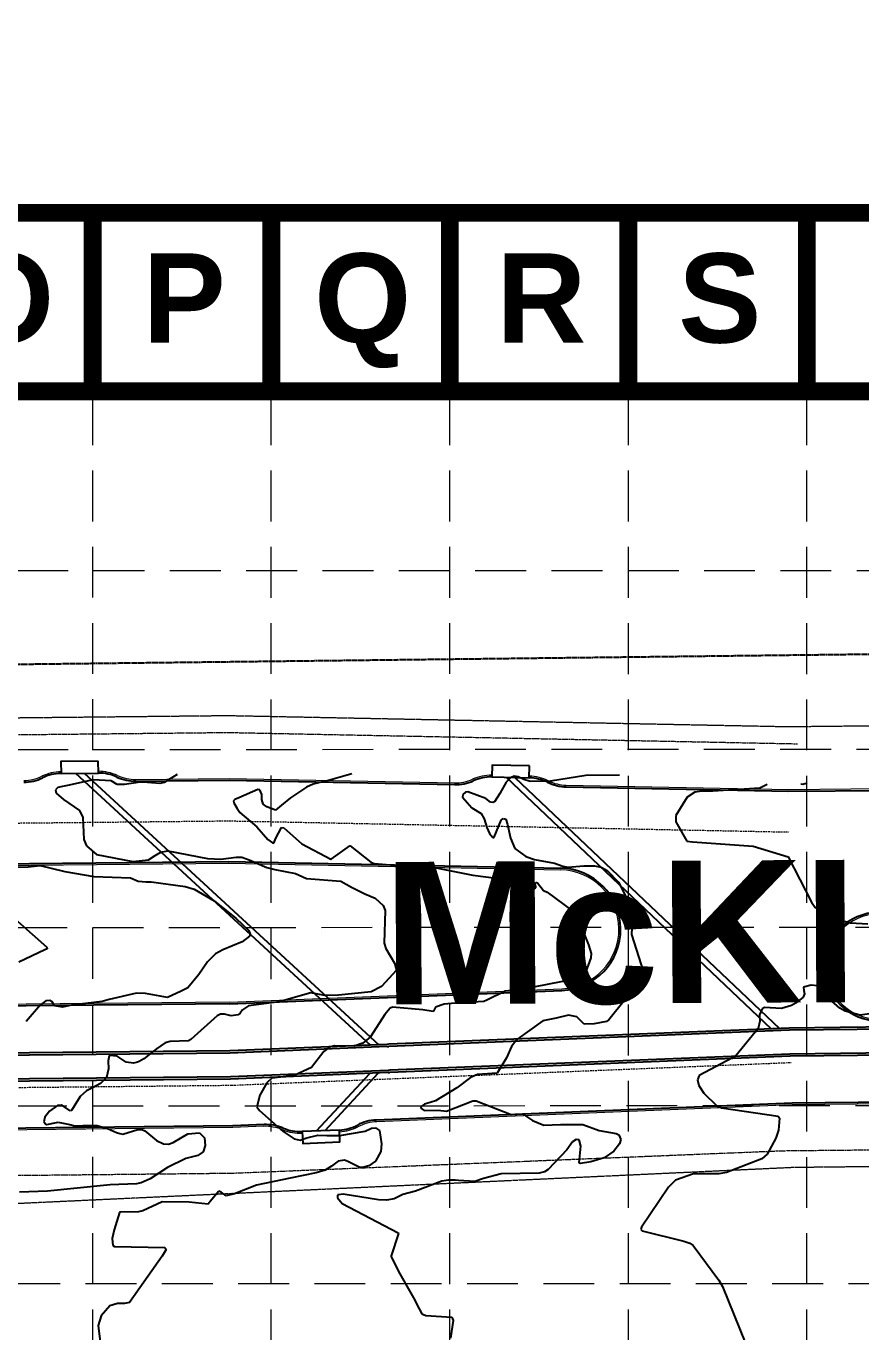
# Model space of a CAD drawing. Header units: inches. Extents: x 2520351 to 2523325, y 7106287 to 7111535.
# Drawn here: x 2521443 to 2521689.2, y 7109329 to 7109714.2 of the extents above; entities that cross this region are included whole.
import ezdxf
from ezdxf.enums import TextEntityAlignment as Align

# ---------------------------------------------------------------- set-up
doc = ezdxf.new("R2010")
doc.units = ezdxf.units.IN
doc.header["$MEASUREMENT"] = 0
for name, pattern in [('DASHED', [0.75, 0.5, -0.25]), ('DASHEDX2', [1.5, 1, -0.5]), ('HIDDEN', [0.375, 0.25, -0.125]), ('Xbndy-SC$0$HIDDEN', [0.375, 0.25, -0.125]), ('Xbndy-SC$0$HIDDEN2', [0.1875, 0.125, -0.0625]), ('Xbndy-SC$0$PHANTOM2', [1.25, 0.625, -0.125, 0.125, -0.125, 0.125, -0.125]), ('Xpav-ex-sc2$0$DASHED', [0.75, 0.5, -0.25])]:
    doc.linetypes.add(name, pattern=pattern)
for name, color, linetype in [('BASE', 7, 'Continuous'), ('CONTOURS', 35, 'Continuous'), ('GRID', 254, 'DASHED'), ('MATCH LINE', 252, 'DASHEDX2'), ('Xbndy-SC$0$ESMT-EX2', 7, 'Xbndy-SC$0$HIDDEN'), ('Xpav-ex-sc2$0$EX-FOC', 251, 'Continuous'), ('XPAV-sc1$0$p-foc', 11, 'Continuous'), ('xstm-SC1-ex$0$EX-STM-INLET', 14, 'Continuous'), ('xstm-SC1-ex$0$EX-STM-LINE', 14, 'Continuous')]:
    doc.layers.add(name, color=color, linetype=linetype)
for name, color, linetype, lineweight in [('Xbndy-SC$0$ESMT-EX1', 252, 'Xbndy-SC$0$HIDDEN2', 0), ('Xbndy-SC$0$ROW-EX', 5, 'Xbndy-SC$0$PHANTOM2', 0), ('Xpav-ex-sc2$0$EX-BOC', 251, 'Continuous', 0), ('Xpav-ex-sc2$0$EX-REC-INLET', 251, 'Continuous', 0), ('Xpav-ex-sc2$0$EX-STRIPES', 251, 'Xpav-ex-sc2$0$DASHED', 0)]:
    doc.layers.add(name, color=color, linetype=linetype, lineweight=lineweight)
doc.styles.add('MATCHLINE', font='ARIALBD.TTF')
doc.styles.get("Standard").update_dxf_attribs({"font": 'ARIALBD.TTF'})

msp = doc.modelspace()

# ---------------------------------------------------------------- linework, layer by layer
at = {"layer": 'BASE', "color": 9}
msp.add_line((2520673.05, 7109606.44), (2522673.45, 7109606.44), dxfattribs=at)
at = {"layer": 'BASE', "const_width": 5.26}
for points in [[(2522726.09, 7106289.98), (2522726.09, 7109659.08), (2520620.41, 7109659.08), (2520620.41, 7106289.98)], [(2522673.45, 7106342.62), (2522673.45, 7109606.44), (2520673.05, 7109606.44), (2520673.05, 7106342.62)]]:
    msp.add_lwpolyline(points, close=True, dxfattribs=at)
for points in [[(2521462.68, 7109659.08), (2521462.68, 7109606.44)], [(2521515.32, 7109659.08), (2521515.32, 7109606.44)], [(2521567.97, 7109659.08), (2521567.97, 7109606.44)], [(2521620.61, 7109659.08), (2521620.61, 7109606.44)], [(2521673.25, 7109659.08), (2521673.25, 7109606.44)]]:
    msp.add_lwpolyline(points, dxfattribs=at)
at = {"layer": 'CONTOURS'}
for p, q in [((2521539.1, 7109493.64, 726), (2521532.9, 7109491.83, 726)), ((2521453.72, 7109489.9, 727), (2521452.37, 7109489.58, 727)), ((2521455.22, 7109490.12, 727), (2521453.72, 7109489.9, 727)), ((2521462.8, 7109491.82, 727), (2521455.22, 7109490.12, 727)), ((2521468.11, 7109491.53, 727), (2521462.8, 7109491.82, 727)), ((2521469.91, 7109490.48, 727), (2521468.11, 7109491.53, 727)), ((2521472.09, 7109490.48, 727), (2521469.91, 7109490.48, 727)), ((2521476.63, 7109491.12, 727), (2521472.09, 7109490.48, 727)), ((2521478.84, 7109491, 727), (2521476.63, 7109491.12, 727)), ((2521482.42, 7109490.72, 727), (2521478.84, 7109491, 727)), ((2521483.71, 7109491.07, 727), (2521482.42, 7109490.72, 727)), ((2521487.55, 7109493.38, 727), (2521483.71, 7109491.07, 727)), ((2521525.74, 7109489.71, 726), (2521521.02, 7109486.56, 726)), ((2521527.72, 7109490.6, 726), (2521525.74, 7109489.71, 726)), ((2521532.9, 7109491.83, 726), (2521527.72, 7109490.6, 726)), ((2521584.62, 7109491.17, 725), (2521582.76, 7109487.8, 725)), ((2521585.84, 7109492.44, 725), (2521584.62, 7109491.17, 725)), ((2521586.92, 7109492.92, 725), (2521585.84, 7109492.44, 725)), ((2521588.09, 7109492.74, 725), (2521586.92, 7109492.92, 725)), ((2521589.82, 7109491.94, 725), (2521588.09, 7109492.74, 725)), ((2521591.62, 7109491.36, 725), (2521589.82, 7109491.94, 725)), ((2521597.62, 7109491.46, 725), (2521591.62, 7109491.36, 725)), ((2521608.05, 7109493.06, 725), (2521597.62, 7109491.46, 725)), ((2521617.97, 7109493.22, 725), (2521608.05, 7109493.06, 725)), ((2521661.51, 7109490.45, 724), (2521659.34, 7109489.41, 724)), ((2521672.05, 7109490.42, 724), (2521671.43, 7109490.53, 724)), ((2521673.01, 7109490.77, 724), (2521672.05, 7109490.42, 724)), ((2521673.1, 7109490.94, 724), (2521673.01, 7109490.77, 724)), ((2521452.37, 7109489.58, 727), (2521451.66, 7109488.89, 727)), ((2521451.66, 7109488.89, 727), (2521451.94, 7109487.93, 727)), ((2521451.94, 7109487.93, 727), (2521454.1, 7109486, 727)), ((2521454.1, 7109486, 727), (2521458.77, 7109482.75, 727)), ((2521504.56, 7109486.03, 726), (2521504.16, 7109485.6, 726)), ((2521505.78, 7109486.51, 726), (2521504.56, 7109486.03, 726)), ((2521511.4, 7109489, 726), (2521505.78, 7109486.51, 726)), ((2521511.96, 7109488.84, 726), (2521511.4, 7109489, 726)), ((2521512.5, 7109487.55, 726), (2521511.96, 7109488.84, 726)), ((2521512.57, 7109485.98, 726), (2521512.5, 7109487.55, 726)), ((2521512.96, 7109484.67, 726), (2521512.57, 7109485.98, 726)), ((2521521.02, 7109486.56, 726), (2521518.29, 7109484.31, 726)), ((2521571.82, 7109487.5, 725), (2521571.7, 7109486.76, 725)), ((2521571.7, 7109486.76, 725), (2521574.44, 7109483.54, 725)), ((2521572.61, 7109488.15, 725), (2521571.82, 7109487.5, 725)), ((2521573.32, 7109488.3, 725), (2521572.61, 7109488.15, 725)), ((2521578.6, 7109486.36, 725), (2521573.32, 7109488.3, 725)), ((2521579.98, 7109485.28, 725), (2521578.6, 7109486.36, 725)), ((2521582.76, 7109487.8, 725), (2521581.16, 7109485.34, 725)), ((2521637.94, 7109486.67, 724), (2521634.63, 7109481.35, 724)), ((2521640.25, 7109488.15, 724), (2521637.94, 7109486.67, 724)), ((2521642.31, 7109488.49, 724), (2521640.25, 7109488.15, 724)), ((2521645.54, 7109488.49, 724), (2521642.31, 7109488.49, 724)), ((2521659.34, 7109489.41, 724), (2521645.54, 7109488.49, 724)), ((2521458.77, 7109482.75, 727), (2521459.77, 7109480.69, 727)), ((2521504.16, 7109485.6, 726), (2521504.26, 7109485.02, 726)), ((2521504.26, 7109485.02, 726), (2521505.31, 7109483.34, 726)), ((2521505.31, 7109483.34, 726), (2521506.03, 7109482.2, 726)), ((2521506.03, 7109482.2, 726), (2521511.09, 7109478, 726)), ((2521514.03, 7109483.82, 726), (2521512.96, 7109484.67, 726)), ((2521516.54, 7109482.89, 726), (2521514.03, 7109483.82, 726)), ((2521518.29, 7109484.31, 726), (2521516.54, 7109482.89, 726)), ((2521574.44, 7109483.54, 725), (2521577.2, 7109481.9, 725)), ((2521580.64, 7109485.12, 725), (2521579.98, 7109485.28, 725)), ((2521581.16, 7109485.34, 725), (2521580.64, 7109485.12, 725)), ((2521459.77, 7109480.69, 727), (2521460.03, 7109474.2, 727)), ((2521577.2, 7109481.9, 725), (2521578.14, 7109480.37, 725)), ((2521578.14, 7109480.37, 725), (2521578.84, 7109477.73, 725)), ((2521581.08, 7109474.88, 725), (2521583.06, 7109479.91, 725)), ((2521583.06, 7109479.91, 725), (2521583.66, 7109480.42, 725)), ((2521583.66, 7109480.42, 725), (2521584.45, 7109480.26, 725)), ((2521584.45, 7109480.26, 725), (2521585.02, 7109478.66, 725)), ((2521585.02, 7109478.66, 725), (2521585.81, 7109474.58, 725)), ((2521634.63, 7109481.35, 724), (2521634.64, 7109479.46, 724)), ((2521634.64, 7109479.46, 724), (2521637.86, 7109473.7, 724)), ((2521511.09, 7109478, 726), (2521514.3, 7109474.24, 726)), ((2521516.21, 7109473.31, 726), (2521516.58, 7109474.42, 726)), ((2521516.58, 7109474.42, 726), (2521518.37, 7109477.79, 726)), ((2521518.37, 7109477.79, 726), (2521519.04, 7109477.64, 726)), ((2521519.04, 7109477.64, 726), (2521524.35, 7109472.99, 726)), ((2521578.84, 7109477.73, 725), (2521579.64, 7109475.97, 725)), ((2521579.64, 7109475.97, 725), (2521580.66, 7109474.85, 725)), ((2521580.66, 7109474.85, 725), (2521580.87, 7109474.8, 725)), ((2521580.87, 7109474.8, 725), (2521581.08, 7109474.88, 725)), ((2521585.81, 7109474.58, 725), (2521587.18, 7109471.62, 725)), ((2521460.03, 7109474.2, 727), (2521460.88, 7109472.32, 727)), ((2521460.88, 7109472.32, 727), (2521463.79, 7109469.79, 727)), ((2521481.12, 7109469.49, 727), (2521482.75, 7109470.5, 727)), ((2521482.75, 7109470.5, 727), (2521484.82, 7109470.9, 727)), ((2521484.82, 7109470.9, 727), (2521496.52, 7109468.65, 727)), ((2521514.3, 7109474.24, 726), (2521515.67, 7109473.28, 726)), ((2521515.67, 7109473.28, 726), (2521516.08, 7109473.12, 726)), ((2521516.08, 7109473.12, 726), (2521516.21, 7109473.31, 726)), ((2521524.35, 7109472.99, 726), (2521532.91, 7109468.4, 726)), ((2521532.97, 7109468.41, 726), (2521538.48, 7109472.33, 726)), ((2521538.48, 7109472.33, 726), (2521538.58, 7109472.33, 726)), ((2521538.58, 7109472.33, 726), (2521544.71, 7109467.51, 726)), ((2521587.18, 7109471.62, 725), (2521590.39, 7109469.23, 725)), ((2521637.86, 7109473.7, 724), (2521639.55, 7109473.54, 724)), ((2521639.55, 7109473.54, 724), (2521657.44, 7109472.25, 724)), ((2521657.44, 7109472.25, 724), (2521667.72, 7109469.08, 724)), ((2521463.79, 7109469.79, 727), (2521474.46, 7109467.69, 727)), ((2521474.46, 7109467.69, 727), (2521479.15, 7109468.19, 727)), ((2521479.15, 7109468.19, 727), (2521481.12, 7109469.49, 727)), ((2521496.52, 7109468.65, 727), (2521500.47, 7109468.46, 727)), ((2521500.47, 7109468.46, 727), (2521504.95, 7109469.05, 727)), ((2521504.95, 7109469.05, 727), (2521506.62, 7109469.03, 727)), ((2521506.62, 7109469.03, 727), (2521508.77, 7109468.24, 727)), ((2521508.77, 7109468.24, 727), (2521514.03, 7109465.98, 727)), ((2521532.91, 7109468.4, 726), (2521532.97, 7109468.41, 726)), ((2521544.71, 7109467.51, 726), (2521545.68, 7109467.12, 726)), ((2521545.68, 7109467.12, 726), (2521555.17, 7109466.36, 726)), ((2521590.39, 7109469.23, 725), (2521592.92, 7109468.29, 725)), ((2521592.92, 7109468.29, 725), (2521598.79, 7109467.2, 725)), ((2521598.79, 7109467.2, 725), (2521601.26, 7109466.37, 725)), ((2521667.72, 7109469.08, 724), (2521674.63, 7109455.7, 724)), ((2521438.17, 7109466.07, 728), (2521443.66, 7109466.17, 728)), ((2521443.66, 7109466.17, 728), (2521447.22, 7109466.52, 728)), ((2521447.22, 7109466.52, 728), (2521454.42, 7109464.79, 728)), ((2521454.42, 7109464.79, 728), (2521462.98, 7109463.35, 728)), ((2521462.98, 7109463.35, 728), (2521473.79, 7109462.89, 728)), ((2521473.79, 7109462.89, 728), (2521476.1, 7109461.93, 728)), ((2521514.03, 7109465.98, 727), (2521516.34, 7109465.37, 727)), ((2521516.34, 7109465.37, 727), (2521522.46, 7109464.19, 727)), ((2521522.46, 7109464.19, 727), (2521525.74, 7109462.74, 727)), ((2521525.74, 7109462.74, 727), (2521535.82, 7109461.9, 727)), ((2521555.17, 7109466.36, 726), (2521563.9, 7109465.89, 726)), ((2521563.9, 7109465.89, 726), (2521574.78, 7109463.74, 726)), ((2521574.78, 7109463.74, 726), (2521587.73, 7109462.05, 726)), ((2521601.26, 7109466.37, 725), (2521602.8, 7109466.1, 725)), ((2521602.8, 7109466.1, 725), (2521607.52, 7109466.42, 725)), ((2521607.52, 7109466.42, 725), (2521610.65, 7109466.47, 725)), ((2521610.65, 7109466.47, 725), (2521612.63, 7109466.09, 725)), ((2521612.63, 7109466.09, 725), (2521614.39, 7109465.11, 725)), ((2521614.39, 7109465.11, 725), (2521617.7, 7109461.64, 725)), ((2521476.1, 7109461.93, 728), (2521478.42, 7109461.77, 728)), ((2521478.42, 7109461.77, 728), (2521479.92, 7109461.78, 728)), ((2521479.92, 7109461.78, 728), (2521489.9, 7109460.37, 728)), ((2521489.9, 7109460.37, 728), (2521492.61, 7109459.53, 728)), ((2521492.61, 7109459.53, 728), (2521498.45, 7109456.17, 728)), ((2521535.82, 7109461.9, 727), (2521538.97, 7109460.18, 727)), ((2521538.97, 7109460.18, 727), (2521542.92, 7109458.23, 727)), ((2521587.73, 7109462.05, 726), (2521591.26, 7109459.56, 726)), ((2521591.26, 7109459.56, 726), (2521592.98, 7109459.65, 726)), ((2521592.91, 7109461.04, 726), (2521593.36, 7109461.51, 726)), ((2521593.3, 7109460.42, 726), (2521592.91, 7109461.04, 726)), ((2521592.98, 7109459.65, 726), (2521593.35, 7109459.95, 726)), ((2521593.35, 7109459.95, 726), (2521593.3, 7109460.42, 726)), ((2521593.36, 7109461.51, 726), (2521593.52, 7109461.55, 726)), ((2521593.52, 7109461.55, 726), (2521593.82, 7109461.4, 726)), ((2521593.82, 7109461.4, 726), (2521595.58, 7109459.23, 726)), ((2521595.58, 7109459.23, 726), (2521596.68, 7109458.65, 726)), ((2521617.7, 7109461.64, 725), (2521619.6, 7109458.02, 725)), ((2521498.45, 7109456.17, 728), (2521504.83, 7109451.06, 728)), ((2521542.92, 7109458.23, 727), (2521545.92, 7109456.91, 727)), ((2521545.92, 7109456.91, 727), (2521548.34, 7109454.74, 727)), ((2521596.68, 7109458.65, 726), (2521604.28, 7109453.04, 726)), ((2521619.6, 7109458.02, 725), (2521621.4, 7109451.78, 725)), ((2521674.63, 7109455.7, 724), (2521675.73, 7109454.17, 724)), ((2521437.01, 7109453.2, 729), (2521449.17, 7109442.45, 729)), ((2521548.34, 7109454.74, 727), (2521548.86, 7109453.25, 727)), ((2521548.86, 7109453.25, 727), (2521548.61, 7109443.61, 727)), ((2521604.28, 7109453.04, 726), (2521606.42, 7109450.93, 726)), ((2521621.4, 7109451.78, 725), (2521621.71, 7109450, 725)), ((2521675.73, 7109454.17, 724), (2521677.71, 7109452.69, 724)), ((2521677.71, 7109452.69, 724), (2521682.5, 7109450.61, 724)), ((2521504.83, 7109451.06, 728), (2521508.69, 7109447.34, 728)), ((2521508.69, 7109447.34, 728), (2521509.07, 7109446.26, 728)), ((2521606.42, 7109450.93, 726), (2521607.93, 7109448.65, 726)), ((2521607.69, 7109447.73, 726), (2521607.52, 7109446.58, 726)), ((2521607.93, 7109448.65, 726), (2521607.69, 7109447.73, 726)), ((2521621.71, 7109450, 725), (2521621.54, 7109446.18, 725)), ((2521682.5, 7109450.61, 724), (2521686.09, 7109449.6, 724)), ((2521686.09, 7109449.6, 724), (2521691.25, 7109449.31, 724)), ((2521506.7, 7109444, 728), (2521501.03, 7109441.63, 728)), ((2521508.9, 7109445.74, 728), (2521506.7, 7109444, 728)), ((2521509.07, 7109446.26, 728), (2521508.9, 7109445.74, 728)), ((2521548.61, 7109443.61, 727), (2521549.13, 7109442.09, 727)), ((2521607.52, 7109446.58, 726), (2521608.9, 7109443.15, 726)), ((2521621.54, 7109446.18, 725), (2521625.06, 7109435.11, 725)), ((2521448.56, 7109441.63, 729), (2521440.88, 7109438.01, 729)), ((2521449.26, 7109441.95, 729), (2521448.56, 7109441.63, 729)), ((2521449.17, 7109442.45, 729), (2521449.26, 7109441.95, 729)), ((2521498.85, 7109440.45, 728), (2521496.47, 7109438.17, 728)), ((2521501.03, 7109441.63, 728), (2521498.85, 7109440.45, 728)), ((2521549.13, 7109442.09, 727), (2521551.64, 7109437.75, 727)), ((2521608.9, 7109443.15, 726), (2521609.62, 7109440.62, 726)), ((2521609.62, 7109440.62, 726), (2521609.52, 7109439.33, 726)), ((2521496.47, 7109438.17, 728), (2521493.97, 7109434.44, 728)), ((2521551.64, 7109437.75, 727), (2521552.24, 7109435.72, 727)), ((2521609.52, 7109439.33, 726), (2521608.11, 7109435.28, 726)), ((2521493.97, 7109434.44, 728), (2521490.72, 7109430.47, 728)), ((2521552.24, 7109435.72, 727), (2521547.81, 7109430.85, 727)), ((2521601.2, 7109432.31, 726), (2521592.62, 7109430.71, 726)), ((2521605.14, 7109432.74, 726), (2521601.2, 7109432.31, 726)), ((2521606.94, 7109433.68, 726), (2521605.14, 7109432.74, 726)), ((2521608.11, 7109435.28, 726), (2521606.94, 7109433.68, 726)), ((2521624.87, 7109433.54, 725), (2521614.82, 7109420.98, 725)), ((2521625.06, 7109435.11, 725), (2521624.87, 7109433.54, 725)), ((2521475.63, 7109428.85, 728), (2521467.54, 7109427.07, 728)), ((2521478.19, 7109428.81, 728), (2521475.63, 7109428.85, 728)), ((2521484.75, 7109427.64, 728), (2521478.19, 7109428.81, 728)), ((2521488.72, 7109429.49, 728), (2521484.75, 7109427.64, 728)), ((2521490.72, 7109430.47, 728), (2521488.72, 7109429.49, 728)), ((2521527.03, 7109428.98, 727), (2521517.64, 7109426.3, 727)), ((2521531.11, 7109428.23, 727), (2521527.03, 7109428.98, 727)), ((2521535.12, 7109428.34, 727), (2521531.11, 7109428.23, 727)), ((2521544.77, 7109429.26, 727), (2521535.12, 7109428.34, 727)), ((2521547.81, 7109430.85, 727), (2521544.77, 7109429.26, 727)), ((2521584.31, 7109429.49, 726), (2521578.92, 7109426.82, 726)), ((2521585.29, 7109429.56, 726), (2521584.31, 7109429.49, 726)), ((2521587.53, 7109429.56, 726), (2521585.29, 7109429.56, 726)), ((2521592.62, 7109430.71, 726), (2521587.53, 7109429.56, 726)), ((2521672.53, 7109428.71, 724), (2521672.15, 7109427.69, 724)), ((2521674.51, 7109431.25, 724), (2521672.23, 7109430.62, 724)), ((2521672.23, 7109430.62, 724), (2521672.3, 7109429.64, 724)), ((2521672.3, 7109429.64, 724), (2521672.53, 7109428.71, 724)), ((2521676.4, 7109431.01, 724), (2521674.51, 7109431.25, 724)), ((2521677.16, 7109430.47, 724), (2521676.4, 7109431.01, 724)), ((2521679.07, 7109427.92, 724), (2521677.16, 7109430.47, 724)), ((2521447.3, 7109425.47, 728), (2521443.02, 7109420.57, 728)), ((2521448.82, 7109426.66, 728), (2521447.3, 7109425.47, 728)), ((2521450.03, 7109426.77, 728), (2521448.82, 7109426.66, 728)), ((2521450.71, 7109426.34, 728), (2521450.03, 7109426.77, 728)), ((2521451.37, 7109425.2, 728), (2521450.71, 7109426.34, 728)), ((2521453.81, 7109424.73, 728), (2521451.37, 7109425.2, 728)), ((2521456.38, 7109425.35, 728), (2521453.81, 7109424.73, 728)), ((2521465.5, 7109426.48, 728), (2521456.38, 7109425.35, 728)), ((2521467.54, 7109427.07, 728), (2521465.5, 7109426.48, 728)), ((2521508.58, 7109425.19, 727), (2521506.81, 7109423.98, 727)), ((2521517.64, 7109426.3, 727), (2521508.58, 7109425.19, 727)), ((2521550.34, 7109424.44, 726), (2521548.84, 7109422.62, 726)), ((2521551.05, 7109424.74, 726), (2521550.34, 7109424.44, 726)), ((2521560.04, 7109424, 726), (2521551.05, 7109424.74, 726)), ((2521563.77, 7109424.81, 726), (2521563.14, 7109423.63, 726)), ((2521566.26, 7109425.68, 726), (2521563.77, 7109424.81, 726)), ((2521569.52, 7109425.98, 726), (2521566.26, 7109425.68, 726)), ((2521578.04, 7109426.48, 726), (2521569.52, 7109425.98, 726)), ((2521578.92, 7109426.82, 726), (2521578.04, 7109426.48, 726)), ((2521660.03, 7109424.26, 724), (2521659.23, 7109422.49, 724)), ((2521660.7, 7109424.69, 724), (2521660.03, 7109424.26, 724)), ((2521665.73, 7109424.37, 724), (2521660.7, 7109424.69, 724)), ((2521668.69, 7109425.22, 724), (2521665.73, 7109424.37, 724)), ((2521670.05, 7109426.04, 724), (2521668.69, 7109425.22, 724)), ((2521672.15, 7109427.69, 724), (2521670.05, 7109426.04, 724)), ((2521682.91, 7109424.47, 724), (2521679.07, 7109427.92, 724)), ((2521684.55, 7109423.6, 724), (2521682.91, 7109424.47, 724)), ((2521499.38, 7109422.2, 727), (2521491.65, 7109415.22, 727)), ((2521500.39, 7109422.69, 727), (2521499.38, 7109422.2, 727)), ((2521501.55, 7109422.68, 727), (2521500.39, 7109422.69, 727)), ((2521503.45, 7109422.16, 727), (2521501.55, 7109422.68, 727)), ((2521505.55, 7109422.53, 727), (2521503.45, 7109422.16, 727)), ((2521506.12, 7109423.04, 727), (2521505.55, 7109422.53, 727)), ((2521506.81, 7109423.98, 727), (2521506.12, 7109423.04, 727)), ((2521548.84, 7109422.62, 726), (2521544.61, 7109416.05, 726)), ((2521563.05, 7109423.52, 726), (2521560.04, 7109424, 726)), ((2521563.09, 7109423.54, 726), (2521563.05, 7109423.52, 726)), ((2521563.12, 7109423.58, 726), (2521563.09, 7109423.54, 726)), ((2521563.14, 7109423.63, 726), (2521563.12, 7109423.58, 726)), ((2521595.43, 7109420.77, 725), (2521587.69, 7109415.2, 725)), ((2521599.33, 7109421.53, 725), (2521595.43, 7109420.77, 725)), ((2521602.98, 7109422.37, 725), (2521599.33, 7109421.53, 725)), ((2521605.38, 7109421.93, 725), (2521602.98, 7109422.37, 725)), ((2521607.56, 7109419.72, 725), (2521605.38, 7109421.93, 725)), ((2521614.18, 7109420.55, 725), (2521610.56, 7109419.88, 725)), ((2521614.82, 7109420.98, 725), (2521614.18, 7109420.55, 725)), ((2521659.35, 7109420.67, 724), (2521658.86, 7109418.48, 724)), ((2521659.23, 7109422.49, 724), (2521659.35, 7109420.67, 724)), ((2521688.93, 7109422.43, 724), (2521684.55, 7109423.6, 724)), ((2521693.74, 7109423.07, 724), (2521688.93, 7109422.43, 724)), ((2521610.56, 7109419.88, 725), (2521607.56, 7109419.72, 725)), ((2521658.86, 7109418.48, 724), (2521652.29, 7109410.4, 724)), ((2521484.04, 7109414.22, 727), (2521481.47, 7109412.48, 727)), ((2521485.52, 7109414.63, 727), (2521484.04, 7109414.22, 727)), ((2521490.94, 7109414.83, 727), (2521485.52, 7109414.63, 727)), ((2521491.65, 7109415.22, 727), (2521490.94, 7109414.83, 727)), ((2521532.48, 7109412.92, 726), (2521530.86, 7109411.64, 726)), ((2521533.93, 7109413.39, 726), (2521532.48, 7109412.92, 726)), ((2521539.79, 7109413.3, 726), (2521533.93, 7109413.39, 726)), ((2521542.29, 7109414.1, 726), (2521539.79, 7109413.3, 726)), ((2521544.61, 7109416.05, 726), (2521542.29, 7109414.1, 726)), ((2521586.11, 7109413.14, 725), (2521584.63, 7109409.8, 725)), ((2521587.69, 7109415.2, 725), (2521586.11, 7109413.14, 725)), ((2521467.56, 7109410.41, 727), (2521467.25, 7109408.93, 727)), ((2521467.25, 7109408.93, 727), (2521467.36, 7109406.56, 727)), ((2521467.75, 7109410.51, 727), (2521467.56, 7109410.41, 727)), ((2521469.86, 7109410.3, 727), (2521467.75, 7109410.51, 727)), ((2521472.53, 7109408.5, 727), (2521469.86, 7109410.3, 727)), ((2521476.34, 7109408.78, 727), (2521475.85, 7109408.55, 727)), ((2521477.7, 7109409.51, 727), (2521476.34, 7109408.78, 727)), ((2521481.47, 7109412.48, 727), (2521477.7, 7109409.51, 727)), ((2521530.86, 7109411.64, 726), (2521527.22, 7109406.93, 726)), ((2521584.63, 7109409.8, 725), (2521581.93, 7109405.29, 725)), ((2521651.35, 7109409.82, 724), (2521641.53, 7109404.6, 724)), ((2521652.29, 7109410.4, 724), (2521651.35, 7109409.82, 724)), ((2521467.36, 7109406.56, 727), (2521466.77, 7109404.05, 727)), ((2521474.71, 7109408.24, 727), (2521472.53, 7109408.5, 727)), ((2521475.85, 7109408.55, 727), (2521474.71, 7109408.24, 727)), ((2521527.22, 7109406.93, 726), (2521522.27, 7109404.72, 726)), ((2521576.08, 7109404.93, 725), (2521574.05, 7109403.99, 725)), ((2521581.93, 7109405.29, 725), (2521576.08, 7109404.93, 725)), ((2521464.94, 7109402.23, 727), (2521462.58, 7109400.94, 727)), ((2521466.77, 7109404.05, 727), (2521464.94, 7109402.23, 727)), ((2521514.04, 7109402.4, 726), (2521511.98, 7109398.76, 726)), ((2521515.5, 7109403.8, 726), (2521514.04, 7109402.4, 726)), ((2521519.76, 7109404.3, 726), (2521515.5, 7109403.8, 726)), ((2521522.27, 7109404.72, 726), (2521519.76, 7109404.3, 726)), ((2521574.05, 7109403.99, 725), (2521570.03, 7109400.96, 725)), ((2521641.53, 7109404.6, 724), (2521640.98, 7109403.31, 724)), ((2521640.98, 7109403.31, 724), (2521641.37, 7109401.68, 724)), ((2521641.37, 7109401.68, 724), (2521642.85, 7109399.43, 724)), ((2521458.94, 7109398.37, 727), (2521456.41, 7109394.31, 727)), ((2521460.81, 7109400.05, 727), (2521458.94, 7109398.37, 727)), ((2521462.58, 7109400.94, 727), (2521460.81, 7109400.05, 727)), ((2521511.98, 7109398.76, 726), (2521511.07, 7109395.41, 726)), ((2521570.03, 7109400.96, 725), (2521563.7, 7109397.15, 725)), ((2521642.85, 7109399.43, 724), (2521646.72, 7109395.62, 724)), ((2521449.94, 7109394.08, 727), (2521448.55, 7109392.27, 727)), ((2521452.29, 7109395.79, 727), (2521449.94, 7109394.08, 727)), ((2521453.44, 7109395.83, 727), (2521452.29, 7109395.79, 727)), ((2521454.47, 7109395.3, 727), (2521453.44, 7109395.83, 727)), ((2521456.01, 7109394.16, 727), (2521454.47, 7109395.3, 727)), ((2521456.41, 7109394.31, 727), (2521456.01, 7109394.16, 727)), ((2521511.07, 7109395.41, 726), (2521511.85, 7109394.28, 726)), ((2521511.85, 7109394.28, 726), (2521518.84, 7109388.07, 726)), ((2521559.61, 7109395.57, 725), (2521559.4, 7109395.21, 725)), ((2521559.4, 7109395.21, 725), (2521559.44, 7109395.01, 725)), ((2521559.44, 7109395.01, 725), (2521560.39, 7109394.28, 725)), ((2521560.5, 7109396.13, 725), (2521559.61, 7109395.57, 725)), ((2521560.39, 7109394.28, 725), (2521564.5, 7109394.4, 725)), ((2521561.21, 7109396.32, 725), (2521560.5, 7109396.13, 725)), ((2521563.7, 7109397.15, 725), (2521561.21, 7109396.32, 725)), ((2521564.5, 7109394.4, 725), (2521566.96, 7109394.06, 725)), ((2521566.96, 7109394.06, 725), (2521574.72, 7109397.15, 725)), ((2521574.72, 7109397.15, 725), (2521575.73, 7109397.12, 725)), ((2521575.73, 7109397.12, 725), (2521586.01, 7109393.11, 725)), ((2521646.72, 7109395.62, 724), (2521648.03, 7109395.09, 724)), ((2521648.03, 7109395.09, 724), (2521664.81, 7109392.59, 724)), ((2521448.55, 7109392.27, 727), (2521448.31, 7109390.97, 727)), ((2521448.31, 7109390.97, 727), (2521448.82, 7109390.27, 727)), ((2521448.82, 7109390.27, 727), (2521449.19, 7109390.11, 727)), ((2521449.19, 7109390.11, 727), (2521451.48, 7109390.67, 727)), ((2521451.48, 7109390.67, 727), (2521452.49, 7109390.87, 727)), ((2521452.49, 7109390.87, 727), (2521455.9, 7109390.18, 727)), ((2521455.9, 7109390.18, 727), (2521457.4, 7109389.76, 727)), ((2521457.4, 7109389.76, 727), (2521459.78, 7109389.83, 727)), ((2521459.78, 7109389.83, 727), (2521464.02, 7109389.84, 727)), ((2521464.02, 7109389.84, 727), (2521467, 7109388.93, 727)), ((2521586.01, 7109393.11, 725), (2521589.43, 7109393.34, 725)), ((2521589.43, 7109393.34, 725), (2521592.3, 7109391.36, 725)), ((2521592.3, 7109391.36, 725), (2521595.73, 7109389.99, 725)), ((2521595.73, 7109389.99, 725), (2521600.6, 7109390.14, 725)), ((2521600.6, 7109390.14, 725), (2521607.16, 7109390.16, 725)), ((2521607.16, 7109390.16, 725), (2521611.99, 7109388.34, 725)), ((2521664.81, 7109392.59, 724), (2521665.18, 7109391.98, 724)), ((2521665.18, 7109391.98, 724), (2521664.83, 7109388.44, 724)), ((2521467, 7109388.93, 727), (2521467.92, 7109388.56, 727)), ((2521467.92, 7109388.56, 727), (2521468.82, 7109388.17, 727)), ((2521468.82, 7109388.17, 727), (2521469.72, 7109387.76, 727)), ((2521469.72, 7109387.76, 727), (2521470.63, 7109387.47, 727)), ((2521470.63, 7109387.47, 727), (2521471.54, 7109387.33, 727)), ((2521471.54, 7109387.33, 727), (2521476.01, 7109388.64, 727)), ((2521476.01, 7109388.64, 727), (2521477.17, 7109388.65, 727)), ((2521477.17, 7109388.65, 727), (2521478.03, 7109388.33, 727)), ((2521478.03, 7109388.33, 727), (2521481.46, 7109385.41, 727)), ((2521486.36, 7109384.8, 727), (2521490.71, 7109387.36, 727)), ((2521490.71, 7109387.36, 727), (2521494.2, 7109387.67, 727)), ((2521494.2, 7109387.67, 727), (2521495.63, 7109386.25, 727)), ((2521495.63, 7109386.25, 727), (2521495.86, 7109383.95, 727)), ((2521518.84, 7109388.07, 726), (2521522.03, 7109385.91, 726)), ((2521522.03, 7109385.91, 726), (2521523.87, 7109385.55, 726)), ((2521523.87, 7109385.55, 726), (2521525.78, 7109386.2, 726)), ((2521525.78, 7109386.2, 726), (2521529.08, 7109387.02, 726)), ((2521529.08, 7109387.02, 726), (2521531.66, 7109386.88, 726)), ((2521531.66, 7109386.88, 726), (2521535.58, 7109386.87, 726)), ((2521535.58, 7109386.87, 726), (2521542.99, 7109388.17, 726)), ((2521542.99, 7109388.17, 726), (2521544.7, 7109389, 726)), ((2521544.7, 7109389, 726), (2521544.83, 7109389.11, 726)), ((2521544.83, 7109389.11, 726), (2521546.08, 7109389.12, 726)), ((2521546.08, 7109389.12, 726), (2521547.24, 7109388.36, 726)), ((2521547.24, 7109388.36, 726), (2521547.79, 7109384.45, 726)), ((2521605.23, 7109385.7, 725), (2521604.16, 7109385.03, 725)), ((2521606.09, 7109385.65, 725), (2521605.23, 7109385.7, 725)), ((2521611.99, 7109388.34, 725), (2521616.98, 7109387.51, 725)), ((2521616.98, 7109387.51, 725), (2521617.75, 7109387.08, 725)), ((2521617.75, 7109387.08, 725), (2521618.38, 7109385.77, 725)), ((2521618.38, 7109385.77, 725), (2521618, 7109384.45, 725)), ((2521664.12, 7109386.12, 724), (2521661.5, 7109381.35, 724)), ((2521664.83, 7109388.44, 724), (2521664.12, 7109386.12, 724)), ((2521481.46, 7109385.41, 727), (2521483.53, 7109384.41, 727)), ((2521483.53, 7109384.41, 727), (2521484.99, 7109384.3, 727)), ((2521484.99, 7109384.3, 727), (2521486.36, 7109384.8, 727)), ((2521495.27, 7109382.09, 727), (2521493.64, 7109381.01, 727)), ((2521495.86, 7109383.95, 727), (2521495.27, 7109382.09, 727)), ((2521547.63, 7109382.22, 726), (2521546.06, 7109379.35, 726)), ((2521547.79, 7109384.45, 726), (2521547.63, 7109382.22, 726)), ((2521602.42, 7109382.67, 725), (2521596.94, 7109376.85, 725)), ((2521604.16, 7109385.03, 725), (2521602.42, 7109382.67, 725)), ((2521606.08, 7109378.84, 725), (2521606.64, 7109383.74, 725)), ((2521606.64, 7109383.74, 725), (2521606.09, 7109385.65, 725)), ((2521616.37, 7109382.25, 725), (2521613.52, 7109380.33, 725)), ((2521618, 7109384.45, 725), (2521616.37, 7109382.25, 725)), ((2521490.1, 7109380.15, 727), (2521484.72, 7109377.51, 727)), ((2521493.64, 7109381.01, 727), (2521490.1, 7109380.15, 727)), ((2521535.09, 7109379.36, 726), (2521533.05, 7109377.82, 726)), ((2521536.92, 7109379.58, 726), (2521535.09, 7109379.36, 726)), ((2521537.89, 7109379.28, 726), (2521536.92, 7109379.58, 726)), ((2521541.44, 7109377.48, 726), (2521537.89, 7109379.28, 726)), ((2521546.06, 7109379.35, 726), (2521544.05, 7109377.94, 726)), ((2521606.14, 7109378.77, 725), (2521606.08, 7109378.84, 725)), ((2521606.24, 7109378.71, 725), (2521606.14, 7109378.77, 725)), ((2521606.36, 7109378.67, 725), (2521606.24, 7109378.71, 725)), ((2521606.48, 7109378.65, 725), (2521606.36, 7109378.67, 725)), ((2521609.54, 7109379.09, 725), (2521606.48, 7109378.65, 725)), ((2521613.52, 7109380.33, 725), (2521609.54, 7109379.09, 725)), ((2521659.98, 7109380.01, 724), (2521649.58, 7109376.03, 724)), ((2521661.5, 7109381.35, 724), (2521659.98, 7109380.01, 724)), ((2521479.57, 7109374.17, 727), (2521476.94, 7109372.97, 727)), ((2521484.72, 7109377.51, 727), (2521479.57, 7109374.17, 727)), ((2521520.86, 7109374.32, 726), (2521510.92, 7109372.23, 726)), ((2521528.53, 7109375.88, 726), (2521520.86, 7109374.32, 726)), ((2521531.24, 7109376.71, 726), (2521528.53, 7109375.88, 726)), ((2521533.05, 7109377.82, 726), (2521531.24, 7109376.71, 726)), ((2521542.18, 7109377.5, 726), (2521541.44, 7109377.48, 726)), ((2521544.05, 7109377.94, 726), (2521542.18, 7109377.5, 726)), ((2521577.87, 7109374.23, 725), (2521575.32, 7109373.33, 725)), ((2521583.07, 7109375.55, 725), (2521577.87, 7109374.23, 725)), ((2521594.26, 7109375.84, 725), (2521583.07, 7109375.55, 725)), ((2521595.91, 7109376.16, 725), (2521594.26, 7109375.84, 725)), ((2521596.94, 7109376.85, 725), (2521595.91, 7109376.16, 725)), ((2521639.86, 7109375.63, 724), (2521634.54, 7109373.69, 724)), ((2521640.78, 7109375.64, 724), (2521639.86, 7109375.63, 724)), ((2521647.24, 7109375.64, 724), (2521640.78, 7109375.64, 724)), ((2521649.58, 7109376.03, 724), (2521647.24, 7109375.64, 724)), ((2521449.34, 7109370.48, 727), (2521441.1, 7109370.21, 727)), ((2521467.83, 7109372.38, 727), (2521449.34, 7109370.48, 727)), ((2521475.58, 7109372.61, 727), (2521467.83, 7109372.38, 727)), ((2521476.94, 7109372.97, 727), (2521475.58, 7109372.61, 727)), ((2521499.87, 7109370.45, 726), (2521497.3, 7109367.43, 726)), ((2521500.51, 7109370.22, 726), (2521499.87, 7109370.45, 726)), ((2521510.92, 7109372.23, 726), (2521504.48, 7109369.68, 726)), ((2521557.88, 7109370.52, 725), (2521554.09, 7109369.49, 725)), ((2521565.61, 7109373.45, 725), (2521557.88, 7109370.52, 725)), ((2521567.57, 7109373.69, 725), (2521565.61, 7109373.45, 725)), ((2521568.57, 7109373.72, 725), (2521567.57, 7109373.69, 725)), ((2521569.56, 7109373.72, 725), (2521568.57, 7109373.72, 725)), ((2521570.56, 7109373.66, 725), (2521569.56, 7109373.72, 725)), ((2521575.32, 7109373.33, 725), (2521570.56, 7109373.66, 725)), ((2521632.44, 7109371.69, 724), (2521624.44, 7109359.9, 724)), ((2521634.54, 7109373.69, 724), (2521632.44, 7109371.69, 724)), ((2521483.12, 7109367.29, 726), (2521477.42, 7109364.71, 726)), ((2521491.09, 7109367.28, 726), (2521483.12, 7109367.29, 726)), ((2521496.67, 7109366.62, 726), (2521491.09, 7109367.28, 726)), ((2521496.71, 7109366.63, 726), (2521496.67, 7109366.62, 726)), ((2521497.3, 7109367.43, 726), (2521496.71, 7109366.63, 726)), ((2521502, 7109369.07, 726), (2521500.51, 7109370.22, 726)), ((2521504.48, 7109369.68, 726), (2521502, 7109369.07, 726)), ((2521534.96, 7109369.37, 725), (2521534.82, 7109369.12, 725)), ((2521534.82, 7109369.12, 725), (2521534.88, 7109368.55, 725)), ((2521534.88, 7109368.55, 725), (2521536.21, 7109366.87, 725)), ((2521535.03, 7109369.43, 725), (2521534.96, 7109369.37, 725)), ((2521536.49, 7109369.55, 725), (2521535.03, 7109369.43, 725)), ((2521536.21, 7109366.87, 725), (2521552.75, 7109358.15, 725)), ((2521546.96, 7109367.9, 725), (2521536.49, 7109369.55, 725)), ((2521549.34, 7109367.78, 725), (2521546.96, 7109367.9, 725)), ((2521551.51, 7109368.2, 725), (2521549.34, 7109367.78, 725)), ((2521554.09, 7109369.49, 725), (2521551.51, 7109368.2, 725)), ((2521470.58, 7109364.15, 726), (2521468.99, 7109359.04, 726)), ((2521470.78, 7109364.31, 726), (2521470.58, 7109364.15, 726)), ((2521476.17, 7109364.36, 726), (2521470.78, 7109364.31, 726)), ((2521477.42, 7109364.71, 726), (2521476.17, 7109364.36, 726)), ((2521468.99, 7109359.04, 726), (2521468.4, 7109356.5, 726)), ((2521624.44, 7109359.9, 724), (2521624.32, 7109359.18, 724)), ((2521624.32, 7109359.18, 724), (2521624.64, 7109358.77, 724)), ((2521624.64, 7109358.77, 724), (2521637, 7109355.7, 724)), ((2521468.4, 7109356.5, 726), (2521468.6, 7109354.45, 726)), ((2521552.8, 7109358.03, 725), (2521550.7, 7109351.41, 725)), ((2521552.75, 7109358.15, 725), (2521552.8, 7109358.03, 725)), ((2521637, 7109355.7, 724), (2521638.78, 7109355.11, 724)), ((2521638.78, 7109355.11, 724), (2521639.75, 7109354.42, 724)), ((2521468.6, 7109354.45, 726), (2521469.09, 7109354.12, 726)), ((2521469.09, 7109354.12, 726), (2521483.9, 7109353.88, 726)), ((2521483.19, 7109351.27, 726), (2521473.54, 7109337.66, 726)), ((2521484.38, 7109353.31, 726), (2521483.19, 7109351.27, 726)), ((2521483.9, 7109353.88, 726), (2521484.38, 7109353.31, 726)), ((2521550.7, 7109351.41, 725), (2521550.68, 7109351.24, 725)), ((2521550.68, 7109351.24, 725), (2521552.87, 7109346.79, 725)), ((2521639.75, 7109354.42, 724), (2521647.24, 7109344.25, 724)), ((2521552.87, 7109346.79, 725), (2521557.27, 7109339.02, 725)), ((2521647.24, 7109344.25, 724), (2521648.39, 7109342.33, 724)), ((2521648.39, 7109342.33, 724), (2521655.24, 7109325.37, 724)), ((2521467.77, 7109336.62, 726), (2521465.16, 7109333.66, 726)), ((2521469.97, 7109337.33, 726), (2521467.77, 7109336.62, 726)), ((2521472.07, 7109337.31, 726), (2521469.97, 7109337.33, 726)), ((2521473.54, 7109337.66, 726), (2521472.07, 7109337.31, 726)), ((2521557.27, 7109339.02, 725), (2521558.91, 7109335.76, 725)), ((2521558.91, 7109335.76, 725), (2521559.76, 7109334.32, 725)), ((2521465.16, 7109333.66, 726), (2521464.27, 7109330.84, 726)), ((2521559.76, 7109334.32, 725), (2521560.92, 7109333.82, 725)), ((2521560.92, 7109333.82, 725), (2521568.53, 7109333.28, 725)), ((2521569, 7109332.33, 725), (2521568.17, 7109327.09, 725)), ((2521568.53, 7109333.28, 725), (2521569, 7109332.33, 725)), ((2521464.27, 7109330.84, 726), (2521465.43, 7109321.21, 726))]:
    msp.add_line(p, q, dxfattribs=at)
at = {"layer": 'GRID', "color": 252, "linetype": 'HIDDEN', "lineweight": 0, "ltscale": 60}
for p, q in [((2521462.68, 7106553.08), (2521462.68, 7109606.44)), ((2521515.32, 7106553.07), (2521515.32, 7109606.44)), ((2521567.97, 7106553.06), (2521567.97, 7109606.44)), ((2521620.61, 7106553.05), (2521620.61, 7109606.44)), ((2521673.25, 7106553.05), (2521673.25, 7109606.44)), ((2520675.44, 7109553.44), (2522672.59, 7109553.7)), ((2520675.4, 7109500.65), (2522672.59, 7109501.06)), ((2520675.11, 7109448.17), (2522673.45, 7109448.51)), ((2520675.04, 7109395.57), (2522673.45, 7109395.87)), ((2520673.05, 7109343.22), (2522673.45, 7109343.22))]:
    msp.add_line(p, q, dxfattribs=at)
at = {"layer": 'Xbndy-SC$0$ESMT-EX1', "color": 0}
for p, q in [((2521325.37, 7109508.96), (2521502.43, 7109510.81)), ((2521502.43, 7109510.81), (2521667.47, 7109507.54)), ((2521667.47, 7109507.54), (2521721.95, 7109508.11)), ((2521669.32, 7109377.55), (2522392.02, 7109385.1)), ((2521392.18, 7109364.65), (2521669.32, 7109377.55))]:
    msp.add_line(p, q, dxfattribs=at)
at = {"layer": 'Xbndy-SC$0$ESMT-EX2', "color": 0, "linetype": 'Xbndy-SC$0$HIDDEN'}
msp.add_line((2522525.84, 7109538.77), (2521146.78, 7109522.35), dxfattribs=at)
at = {"layer": 'Xbndy-SC$0$ROW-EX', "color": 0}
for p, q in [((2521400.2, 7109504.74), (2521502.38, 7109505.81)), ((2521502.38, 7109505.81), (2521670.57, 7109502.47)), ((2521666.14, 7109382.42), (2522266.78, 7109388.64)), ((2521504.33, 7109375.82), (2521666.14, 7109382.42)), ((2521254.85, 7109373.21), (2521504.33, 7109375.82))]:
    msp.add_line(p, q, dxfattribs=at)
at = {"layer": 'Xpav-ex-sc2$0$EX-BOC'}
for p, q in [((2521475.38, 7109491.95), (2521502.91, 7109492.24)), ((2521502.9, 7109492.24), (2521569.33, 7109490.91)), ((2521602.3, 7109490.25), (2521667.95, 7109488.94)), ((2521667.95, 7109488.94), (2521695.38, 7109489.23)), ((2521400.6, 7109466.18), (2521502.78, 7109467.23)), ((2521502.79, 7109467.23), (2521600.63, 7109465.28)), ((2521503.03, 7109426.23), (2521600.99, 7109430.22)), ((2521503.03, 7109426.23), (2521443.04, 7109425.61)), ((2522330.98, 7109402.81), (2521668.91, 7109395.95)), ((2521668.91, 7109395.95), (2521546.48, 7109390.97)), ((2521513.01, 7109389.61), (2521503.97, 7109389.24)), ((2521503.97, 7109389.24), (2521224.47, 7109386.35))]:
    msp.add_line(p, q, dxfattribs=at)
for centre, radius, start, end in [((2521453.57, 7109480.73), 13.5, 91.0172, 115.9269), ((2521464.37, 7109480.84), 13.5, 65.2598, 90.1691), ((2521442.2, 7109504.11), 12.5, 270.5933, 295.9269), ((2521475.25, 7109504.45), 12.5, 245.2598, 270.5933), ((2521569.58, 7109503.41), 12.5, 268.8576, 294.1042), ((2521580.2, 7109479.68), 13.5, 89.2816, 114.1042), ((2521591, 7109479.46), 13.5, 63.6109, 88.4335), ((2521602.55, 7109502.75), 12.5, 243.6109, 268.8576), ((2521600.28, 7109447.74), 17.54, 272.329, 88.8576), ((2521694.44, 7109436.72), 15.5, 90.5933, 270.5933), ((2521446.15, 7109125.13), 300.5, 90.5933, 99.9601), ((2521513.56, 7109376.12), 13.5, 67.4826, 92.329), ((2521547.03, 7109377.48), 13.5, 92.329, 117.1836), ((2521523.9, 7109401.06), 13.5, 247.4826, 272.3889), ((2521534.7, 7109401.5), 13.5, 273.237, 297.1836)]:
    msp.add_arc(centre, radius, start, end, dxfattribs=at)
at = {"layer": 'Xpav-ex-sc2$0$EX-FOC'}
for p, q in [((2521475.39, 7109491.45), (2521502.91, 7109491.74)), ((2521502.89, 7109491.74), (2521569.32, 7109490.41)), ((2521602.29, 7109489.75), (2521667.94, 7109488.44)), ((2521667.95, 7109488.44), (2521695.38, 7109488.73)), ((2521400.6, 7109466.68), (2521502.78, 7109467.73)), ((2521502.8, 7109467.73), (2521600.64, 7109465.78)), ((2521503.04, 7109425.73), (2521601.01, 7109429.72)), ((2521503.04, 7109425.73), (2521443.05, 7109425.11)), ((2522330.47, 7109403.3), (2521668.91, 7109396.45)), ((2521668.89, 7109396.45), (2521546.24, 7109391.46)), ((2521503.97, 7109389.74), (2521224.47, 7109386.85)), ((2521513.21, 7109390.12), (2521503.95, 7109389.74))]:
    msp.add_line(p, q, dxfattribs=at)
for centre, radius, start, end in [((2521453.57, 7109480.73), 13, 91.0172, 115.9269), ((2521464.37, 7109480.84), 13, 65.2598, 90.1691), ((2521442.2, 7109504.11), 13, 270.5933, 295.9269), ((2521475.25, 7109504.45), 13, 245.2598, 270.5933), ((2521569.58, 7109503.41), 13, 268.8576, 294.1042), ((2521580.2, 7109479.68), 13, 89.2816, 114.1042), ((2521591, 7109479.46), 13, 63.6109, 88.4335), ((2521602.55, 7109502.75), 13, 243.6109, 268.8576), ((2521600.28, 7109447.74), 18.04, 272.329, 88.8576), ((2521694.44, 7109436.72), 16, 90.5933, 270.5933), ((2521446.15, 7109125.13), 300, 90.5933, 99.9601), ((2521513.74, 7109377.13), 13, 67.0015, 92.329), ((2521534.7, 7109401.5), 13, 273.237, 297.6648), ((2521546.77, 7109378.47), 13, 92.329, 117.6648), ((2521523.9, 7109401.06), 13, 247.0015, 272.3889)]:
    msp.add_arc(centre, radius, start, end, dxfattribs=at)
at = {"layer": 'Xpav-ex-sc2$0$EX-REC-INLET'}
for points in [[(2521464.3, 7109497.34), (2521453.3, 7109497.22), (2521453.34, 7109493.72), (2521464.34, 7109493.84), (2521464.3, 7109497.34)], [(2521591.43, 7109495.95), (2521580.43, 7109496.17), (2521580.36, 7109492.68), (2521591.36, 7109492.46), (2521591.43, 7109495.95)], [(2521535.43, 7109388.52), (2521524.44, 7109388.07), (2521524.58, 7109384.58), (2521535.57, 7109385.02), (2521535.43, 7109388.52)]]:
    msp.add_lwpolyline(points, close=True, dxfattribs=at)
at = {"layer": 'Xpav-ex-sc2$0$EX-STRIPES'}
for p, q in [((2521250.92, 7109477.13), (2521502.85, 7109479.73)), ((2521502.85, 7109479.73), (2521667.89, 7109476.44)), ((2521503.66, 7109401.74), (2521668.59, 7109408.45)), ((2521105.72, 7109397.62), (2521503.66, 7109401.74))]:
    msp.add_line(p, q, dxfattribs=at)
at = {"layer": 'XPAV-sc1$0$p-foc', "color": 7}
msp.add_arc((2521837.71, 7110047.84), 1487, 271.16849, 271.16849, dxfattribs=at)
at = {"layer": 'xstm-SC1-ex$0$EX-STM-INLET', "color": 170}
for points in [[(2521464.3, 7109497.34), (2521453.3, 7109497.22), (2521453.34, 7109493.72), (2521464.34, 7109493.84), (2521464.3, 7109497.34)], [(2521591.43, 7109495.95), (2521580.43, 7109496.17), (2521580.36, 7109492.68), (2521591.36, 7109492.46), (2521591.43, 7109495.95)], [(2521535.43, 7109388.52), (2521524.44, 7109388.07), (2521524.58, 7109384.58), (2521535.57, 7109385.02), (2521535.43, 7109388.52)]]:
    msp.add_lwpolyline(points, close=True, dxfattribs=at)
at = {"layer": 'xstm-SC1-ex$0$EX-STM-LINE', "color": 170}
for p, q in [((2521457.56, 7109493.77), (2521544.54, 7109413.59)), ((2521460.12, 7109493.79), (2521547.02, 7109413.69)), ((2521584.56, 7109492.59), (2521662.73, 7109418.39)), ((2521587.16, 7109492.54), (2521665.17, 7109418.49)), ((2521668.06, 7109418.61), (2521549.94, 7109413.81)), ((2521668.07, 7109417.94), (2521549.97, 7109413.14)), ((2521811.12, 7109420.09), (2521668.06, 7109418.61)), ((2521811.13, 7109419.42), (2521668.07, 7109417.94)), ((2521549.42, 7109413.78), (2521503.12, 7109411.9)), ((2521549.45, 7109413.12), (2521503.13, 7109411.23)), ((2521549.94, 7109413.81), (2521549.42, 7109413.78)), ((2521549.45, 7109413.12), (2521549.97, 7109413.14)), ((2521503.12, 7109411.9), (2521423.19, 7109411.07)), ((2521503.13, 7109411.23), (2521423.2, 7109410.41)), ((2521668.25, 7109410.94), (2521550.25, 7109406.14)), ((2521668.27, 7109410.28), (2521550.28, 7109405.48)), ((2521811.2, 7109412.42), (2521668.25, 7109410.94)), ((2521811.21, 7109411.76), (2521668.27, 7109410.28)), ((2521549.74, 7109406.12), (2521503.31, 7109404.24)), ((2521549.76, 7109405.46), (2521503.33, 7109403.57)), ((2521528.7, 7109388.25), (2521544.36, 7109405.24)), ((2521531.17, 7109388.35), (2521546.84, 7109405.34)), ((2521550.25, 7109406.14), (2521549.74, 7109406.12)), ((2521549.76, 7109405.46), (2521550.28, 7109405.48)), ((2521503.31, 7109404.24), (2521423.27, 7109403.41)), ((2521503.33, 7109403.57), (2521423.28, 7109402.74))]:
    msp.add_line(p, q, dxfattribs=at)

# ---------------------------------------------------------------- texts
at = {"layer": 'BASE'}
for s, p in [('O', (2521437, 7109633.98)), ('P', (2521489.64, 7109633.98)), ('Q', (2521542.28, 7109633.98)), ('R', (2521594.92, 7109633.98)), ('S', (2521647.57, 7109633.98))]:
    msp.add_text(s, height=26.32, dxfattribs=at).set_placement(p, align=Align.MIDDLE_CENTER)
at = {"layer": 'MATCH LINE', "color": 7, "style": 'MATCHLINE'}
msp.add_text('McKINNEY RANCH PARKWAY', height=42, rotation=0.277, dxfattribs=at).set_placement((2521973.48, 7109448.63), align=Align.MIDDLE_CENTER)

doc.saveas('drawing.dxf')
